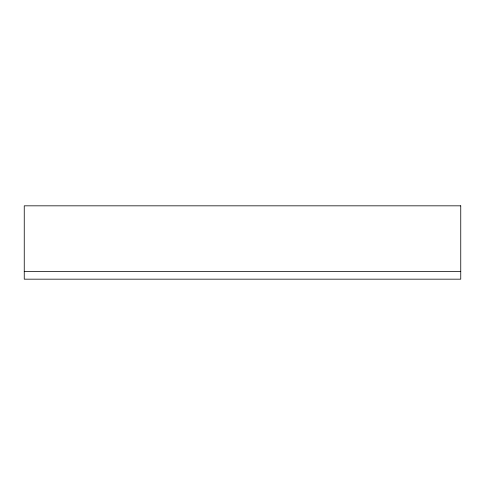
<?xml version="1.0" encoding="UTF-8"?>
<svg xmlns="http://www.w3.org/2000/svg" width="485" height="485" viewBox="0 0 485 485"><rect width="100%" height="100%" fill="white"/><g stroke="black" fill="none" stroke-linecap="round" stroke-linejoin="round"><path stroke-width="0.73" d="M24.25 271.515L460.75 271.515M460.75 205.828L24.25 205.828L24.25 279.172L460.75 279.172L460.75 205.828"/></g></svg>
